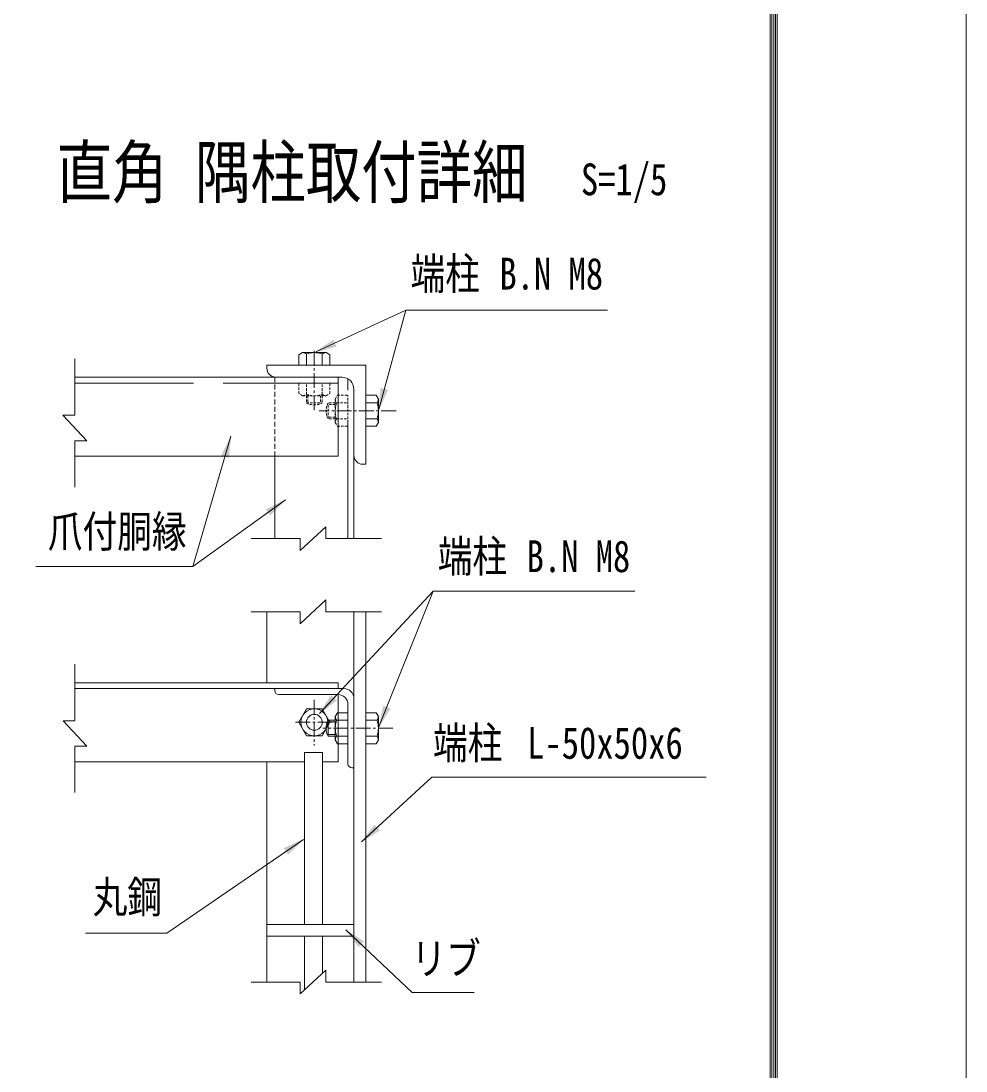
# Model space of a CAD drawing. Units: millimetres, scale not verified, with parts at other scales. Extents: x -4455 to 4455, y -3150 to 3150.
# Drawn here: x 3022 to 4455, y -973 to 619 of the extents above; entities that cross this region are included whole.
import ezdxf
from ezdxf.enums import TextEntityAlignment as Align

# ---------------------------------------------------------------- set-up
doc = ezdxf.new("R2010")
doc.units = ezdxf.units.MM
doc.header["$LTSCALE"] = 30
for name, pattern in [('DASHED', [7.5, 6, -1.5]), ('USER1', [1.125, 0.75, -0.125, 0.125, -0.125]), ('USER3', [0.1875, 0.125, -0.0625]), ('USER5', [0.375, 0.25, -0.125])]:
    doc.linetypes.add(name, pattern=pattern)
for name, color, linetype, lineweight in [('0-0_D-STR-TXT', 3, 'Continuous', 13), ('0-1_D-BMK', 2, 'USER1', 13), ('0-3_D-STR1', 1, 'Continuous', 18), ('0-6_D-STR3', 3, 'Continuous', 13), ('0-8_D-STR2', 2, 'Continuous', 13), ('0-9_D-STR-DIM', 1, 'Continuous', 18), ('0-B_5寸法', 1, 'Continuous', 18), ('1-1_7詳細', 3, 'Continuous', 18), ('1-2_D-TTL', 7, 'Continuous', 9)]:
    doc.layers.add(name, color=color, linetype=linetype, lineweight=lineweight)
doc.layers.add('0-D_D-TTL-TXT', color=7, linetype='Continuous')
doc.styles.add('ＭＳ ゴシック', font='')
doc.styles.get('ＭＳ ゴシック').set_extended_font_data('MS Gothic')

msp = doc.modelspace()

# ---------------------------------------------------------------- linework, layer by layer
at = {"layer": '0-0_D-STR-TXT'}
for p, q in [((3282.47, -208.49), (3422.76, -107.4)), ((3646.78, -245.68), (3564.73, -451.32))]:
    msp.add_line(p, q, dxfattribs=at)
for points in [[(3911.44, 180.3), (3605.63, 180.3), (3468.77, 116.92)], [(3044.48, -208.49), (3282.47, -208.49), (3340.21, -10.9)], [(3952.59, -245.68), (3646.78, -245.68), (3474.58, -431.01)], [(4060.84, -527.63), (3645.01, -527.63), (3538.31, -625.85)], [(3709.15, -853.93), (3615.23, -853.93), (3514.61, -759)]]:
    msp.add_lwpolyline(points, dxfattribs=at)
at = {"layer": '0-0_D-STR-TXT', "color": 7, "lineweight": 9}
msp.add_lwpolyline([(3119.58, -764.35), (3242.85, -764.35), (3450.1, -622.03)], dxfattribs=at)
at = {"layer": '0-0_D-STR-TXT'}
for points in [[(3466.68, 115.96), (3495.47, 135.89), (3500.5, 125.02)], [(3340.85, -8.7), (3336.92, -43.49), (3325.42, -40.13)], [(3424.62, -106.06), (3400.14, -131.09), (3393.13, -121.37)], [(3473.01, -432.7), (3492.11, -403.35), (3500.88, -411.5)], [(3563.88, -453.45), (3571.1, -419.19), (3582.23, -423.63)], [(3536.61, -627.41), (3557.94, -599.64), (3566.05, -608.45)], [(3512.94, -757.42), (3542.14, -776.74), (3533.92, -785.45)]]:
    msp.add_solid(points, dxfattribs=at)
at = {"layer": '0-0_D-STR-TXT', "color": 7}
msp.add_solid([(3452, -620.73), (3426.95, -645.2), (3420.16, -635.32)], dxfattribs=at)
at = {"layer": '0-1_D-BMK'}
for p, q in [((3466.68, 28.66), (3466.68, 121.02)), ((3590.68, 27.76), (3474.24, 27.76)), ((3466.68, -410.26), (3466.68, -479.66)), ((3438.12, -444.45), (3495.24, -444.45)), ((3585.78, -453.45), (3479.55, -453.45))]:
    msp.add_line(p, q, dxfattribs=at)
at = {"layer": '0-3_D-STR1'}
for p, q in [((3394.68, 96.76), (3394.68, 92.26)), ((3544.68, 96.76), (3394.68, 96.76)), ((3544.68, -53.24), (3544.68, 96.76)), ((3103.52, 78.76), (3499.68, 78.76)), ((3502.68, 78.76), (3394.68, 78.76)), ((3508.68, 78.76), (3408.18, 78.76)), ((3526.68, 60.76), (3526.68, -39.74)), ((3103.52, -41.24), (3502.68, -41.24)), ((3406.68, -165.97), (3406.68, -41.24)), ((3526.68, -165.97), (3526.68, -32.24)), ((3544.68, -53.24), (3540.18, -53.24)), ((3394.68, -384.45), (3394.68, -276.96)), ((3526.68, -838.31), (3526.68, -276.96)), ((3544.68, -838.31), (3544.68, -276.96)), ((3103.68, -384.45), (3499.68, -384.45)), ((3103.68, -393.45), (3499.68, -393.45)), ((3502.68, -384.45), (3394.68, -384.45)), ((3511.68, -393.45), (3406.68, -393.45)), ((3417.18, -384.45), (3417.48, -384.45)), ((3502.68, -402.45), (3412.68, -402.45)), ((3502.68, -504.45), (3502.68, -402.45)), ((3526.68, -513.45), (3526.68, -408.45)), ((3517.68, -507.45), (3517.68, -417.45)), ((3103.68, -504.45), (3452, -504.45)), ((3394.68, -838.31), (3394.68, -504.45)), ((3479, -504.45), (3502.68, -504.45)), ((3526.68, -513.45), (3523.68, -513.45))]:
    msp.add_line(p, q, dxfattribs=at)
at = {"layer": '0-3_D-STR1', "linetype": 'DASHED'}
for p, q in [((3103.52, 69.76), (3502.68, 69.76)), ((3517.68, -165.97), (3517.68, 76.34))]:
    msp.add_line(p, q, dxfattribs=at)
at = {"layer": '0-3_D-STR1'}
for centre, radius, start, end in [((3408.18, 92.26), 13.5, 180, 270.00009), ((3508.68, 60.76), 18, 0.00001, 90.00008), ((3540.18, -39.74), 13.5, 180, 270), ((3511.68, -408.45), 15, 0, 90), ((3523.68, -507.45), 6, 180, 270)]:
    msp.add_arc(centre, radius, start, end, dxfattribs=at)
at = {"layer": '0-6_D-STR3'}
for p, q in [((3448.92, 115.96), (3443.16, 112.63)), ((3443.16, 112.63), (3443.16, 96.76)), ((3448.92, 115.96), (3484.44, 115.96)), ((3454.68, 113.9), (3454.68, 96.76)), ((3478.68, 113.9), (3478.68, 96.76)), ((3484.44, 115.96), (3490.2, 112.63)), ((3490.2, 112.63), (3490.2, 96.76)), ((3560.56, 51.28), (3544.68, 51.28)), ((3544.68, 4.24), (3544.68, 51.28)), ((3563.88, 45.52), (3560.56, 51.28)), ((3561.82, 39.76), (3544.68, 39.76)), ((3563.88, 10), (3563.88, 45.52)), ((3561.82, 15.76), (3544.68, 15.76)), ((3560.56, 4.24), (3544.68, 4.24)), ((3563.88, 10), (3560.56, 4.24)), ((3487.82, -465.45), (3487.82, -441.45)), ((3498.48, -441.45), (3487.82, -441.45)), ((3498.48, -471.21), (3498.48, -435.69)), ((3500.54, -441.45), (3517.68, -441.45)), ((3517.68, -476.97), (3517.68, -429.93)), ((3560.56, -429.93), (3544.68, -429.93)), ((3544.68, -476.97), (3544.68, -429.93)), ((3561.82, -441.45), (3544.68, -441.45)), ((3563.88, -435.69), (3560.56, -429.93)), ((3563.88, -471.21), (3563.88, -435.69)), ((3498.48, -465.45), (3487.82, -465.45)), ((3498.48, -471.21), (3501.81, -476.97)), ((3500.54, -465.45), (3517.68, -465.45)), ((3501.81, -476.97), (3517.68, -476.97)), ((3561.82, -465.45), (3544.68, -465.45)), ((3560.56, -476.97), (3544.68, -476.97)), ((3563.88, -471.21), (3560.56, -476.97)), ((3526.68, -750.94), (3394.68, -750.94)), ((3526.68, -768.94), (3394.68, -768.94))]:
    msp.add_line(p, q, dxfattribs=at)
at = {"layer": '0-6_D-STR3', "color": 1, "linetype": 'USER3'}
for p, q in [((3443.16, 69.76), (3490.2, 69.76)), ((3443.16, 53.88), (3443.16, 69.76)), ((3454.68, 52.62), (3454.68, 69.76)), ((3478.68, 52.62), (3478.68, 69.76)), ((3448.92, 50.56), (3443.16, 53.88)), ((3448.92, 50.56), (3484.44, 50.56)), ((3454.68, 50.56), (3454.68, 39.9)), ((3457.08, 50.56), (3457.08, 38.68)), ((3476.28, 50.56), (3476.28, 38.68)), ((3478.68, 50.56), (3478.68, 39.9)), ((3517.68, 4.24), (3517.68, 51.28)), ((3454.68, 39.9), (3478.68, 39.9)), ((3498.48, 37.36), (3486.61, 37.36)), ((3487.82, 15.76), (3487.82, 39.76)), ((3498.48, 39.76), (3487.82, 39.76)), ((3498.48, 10), (3498.48, 45.52)), ((3500.54, 39.76), (3517.68, 39.76)), ((3498.48, 18.16), (3486.61, 18.16)), ((3498.48, 15.76), (3487.82, 15.76)), ((3498.48, 10), (3501.81, 4.24)), ((3500.54, 15.76), (3517.68, 15.76)), ((3501.81, 4.24), (3517.68, 4.24))]:
    msp.add_line(p, q, dxfattribs=at)
at = {"layer": '0-6_D-STR3', "color": 1}
for p, q in [((3498.48, -443.85), (3486.61, -443.85)), ((3498.48, -463.05), (3486.61, -463.05))]:
    msp.add_line(p, q, dxfattribs=at)
at = {"layer": '0-6_D-STR3', "color": 1, "linetype": 'USER3'}
for points in [[(3484.44, 50.56), (3490.2, 53.88), (3490.2, 69.76)], [(3498.48, 45.52), (3501.81, 51.28), (3517.68, 51.28)]]:
    msp.add_lwpolyline(points, dxfattribs=at)
at = {"layer": '0-6_D-STR3'}
msp.add_lwpolyline([(3490.2, -444.45), (3478.44, -424.08), (3454.92, -424.08), (3443.16, -444.45), (3454.92, -464.82), (3478.44, -464.82)], close=True, dxfattribs=at)
msp.add_lwpolyline([(3498.48, -435.69), (3501.81, -429.93), (3517.68, -429.93)], dxfattribs=at)
for radius in [20.4, 12]:
    msp.add_circle((3466.68, -444.45), radius, dxfattribs=at)
for centre, radius, start, end in [((3448.92, 106.87), 9.09, 50.6618, 90), ((3466.68, 79.96), 36, 70.52878, 109.47122), ((3484.44, 106.87), 9.09, 90, 129.3382), ((3554.79, 45.52), 9.09, 320.6618, 0), ((3527.88, 27.76), 36, 340.52878, 19.47122), ((3554.79, 10), 9.09, 0, 39.3382), ((3508.61, -453.45), 24, 150, 210), ((3507.57, -435.69), 9.09, 180, 219.3382), ((3534.48, -453.45), 36, 160.52878, 199.47122), ((3554.79, -435.69), 9.09, 320.6618, 0), ((3527.88, -453.45), 36, 340.52878, 19.47122), ((3507.57, -471.21), 9.09, 140.6618, 180), ((3554.79, -471.21), 9.09, 0, 39.3382)]:
    msp.add_arc(centre, radius, start, end, dxfattribs=at)
at = {"layer": '0-6_D-STR3', "color": 1, "linetype": 'USER3'}
for centre, radius, start, end in [((3448.92, 59.64), 9.09, 270, 309.3382), ((3466.68, 86.56), 36, 250.52878, 289.47122), ((3484.44, 59.64), 9.09, 230.6618, 270), ((3466.68, 60.68), 24, 240, 300), ((3508.61, 27.76), 24, 150, 210), ((3507.57, 45.52), 9.09, 180, 219.3382), ((3534.48, 27.76), 36, 160.52878, 199.47122), ((3507.57, 10), 9.09, 140.6618, 180)]:
    msp.add_arc(centre, radius, start, end, dxfattribs=at)
at = {"layer": '0-8_D-STR2', "color": 7, "lineweight": 9}
for p, q in [((3452, -750.94), (3452, -490.51)), ((3452, -490.51), (3479, -490.51)), ((3479, -750.94), (3479, -490.51)), ((3452, -850.15), (3452, -768.94)), ((3479, -825.08), (3479, -768.94))]:
    msp.add_line(p, q, dxfattribs=at)
at = {"layer": '0-9_D-STR-DIM', "color": 4, "lineweight": 13}
for p, q in [((3103.52, 21.19), (3103.52, 106.78)), ((3085.52, 21.19), (3121.52, -17.58)), ((3103.52, 21.19), (3085.52, 21.19)), ((3103.52, -17.58), (3103.52, -87.77)), ((3103.52, -17.58), (3121.52, -17.58)), ((3445.36, -183.97), (3484.13, -147.97)), ((3484.13, -165.97), (3484.13, -147.97)), ((3445.36, -165.97), (3371.14, -165.97)), ((3445.36, -165.97), (3445.36, -183.97)), ((3484.13, -165.97), (3568.81, -165.97)), ((3445.36, -294.96), (3484.13, -258.96)), ((3484.13, -276.96), (3484.13, -258.96)), ((3445.36, -276.96), (3371.14, -276.96)), ((3445.36, -276.96), (3445.36, -294.96)), ((3484.13, -276.96), (3568.81, -276.96)), ((3445.36, -856.31), (3484.13, -820.31)), ((3484.13, -838.31), (3484.13, -820.31)), ((3445.36, -838.31), (3371.14, -838.31)), ((3445.36, -838.31), (3445.36, -856.31)), ((3484.13, -838.31), (3568.81, -838.31))]:
    msp.add_line(p, q, dxfattribs=at)
at = {"layer": '0-B_5寸法', "color": 3}
msp.add_line((3605.63, 180.3), (3564.49, 29.97), dxfattribs=at)
msp.add_solid([(3563.88, 27.76), (3567.21, 62.61), (3578.77, 59.45)], dxfattribs=at)
at = {"layer": '1-1_7詳細', "color": 1, "linetype": 'USER5'}
msp.add_line((3406.68, -41.24), (3406.68, 78.84), dxfattribs=at)
at = {"layer": '1-1_7詳細', "color": 7, "lineweight": 9}
for p, q in [((3502.68, -41.24), (3502.68, 78.76)), ((3406.68, -393.45), (3406.68, -396.45)), ((3502.68, -393.45), (3502.68, -384.45))]:
    msp.add_line(p, q, dxfattribs=at)
at = {"layer": '1-1_7詳細', "color": 4}
for p, q in [((3103.68, -442.02), (3103.68, -356.43)), ((3085.68, -442.02), (3121.68, -480.79)), ((3103.68, -442.02), (3085.68, -442.02)), ((3103.68, -480.79), (3103.68, -550.98)), ((3103.68, -480.79), (3121.68, -480.79))]:
    msp.add_line(p, q, dxfattribs=at)
at = {"layer": '1-1_7詳細', "color": 7, "lineweight": 9}
for centre, radius, start, end in [((3412.68, -396.45), 6, 180, 270), ((3502.68, -417.45), 15, 0, 90)]:
    msp.add_arc(centre, radius, start, end, dxfattribs=at)
at = {"layer": '1-2_D-TTL', "color": 2, "lineweight": 18}
msp.add_lwpolyline([(-4454.62, 3150.24), (4455.08, 3150.24), (4455.08, -3150.19), (-4454.62, -3150.19)], close=True, dxfattribs=at)
at = {"layer": '1-2_D-TTL'}
for points in [[(-4168.24, 2916.89), (4168.69, 2916.89), (4168.69, -2916.84), (-4168.24, -2916.84)], [(-4165.59, 2914.24), (4166.04, 2914.24), (4166.04, -2914.19), (-4165.59, -2914.19)], [(-4162.93, 2911.59), (4163.39, 2911.59), (4163.39, -2911.54), (-4162.93, -2911.54)], [(-4160.28, 2908.94), (4160.74, 2908.94), (4160.74, -2908.88), (-4160.28, -2908.88)], [(-4157.63, 2906.28), (4158.09, 2906.28), (4158.09, -2906.23), (-4157.63, -2906.23)]]:
    msp.add_lwpolyline(points, close=True, dxfattribs=at)

# ---------------------------------------------------------------- texts
at = {"layer": '0-0_D-STR-TXT', "style": 'ＭＳ ゴシック', "width": 0.8}
for s, p in [('端柱', (3612.67, 197.13)), ('B.N M8', (3747.48, 197.13)), ('爪付胴縁', (3062.62, -193.67)), ('端柱', (3653.82, -231.26)), ('B.N M8', (3788.63, -231.26)), ('端柱', (3646.73, -514.22)), ('L-50x50x6', (3789.55, -514.22)), ('丸鋼', (3130.53, -748)), ('リブ', (3614.02, -841.12))]:
    msp.add_text(s, height=48.17, dxfattribs=at).set_placement(p, align=Align.BOTTOM_LEFT)
at = {"layer": '0-D_D-TTL-TXT', "style": 'ＭＳ ゴシック', "width": 0.8}
msp.add_text('直角 隅柱取付詳細', height=76.98, dxfattribs=at).set_placement((3075.98, 327.95), align=Align.BOTTOM_LEFT)
at = {"layer": '0-D_D-TTL-TXT', "color": 3, "style": 'ＭＳ ゴシック', "width": 0.8}
msp.add_text('S=1/5', height=48.17, dxfattribs=at).set_placement((3871.02, 340.09), align=Align.BOTTOM_LEFT)

doc.saveas('drawing.dxf')
